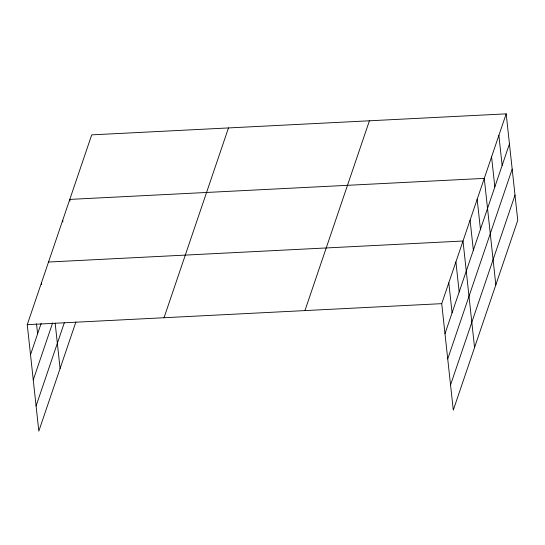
<?xml version="1.0" encoding="UTF-8"?>
<svg xmlns="http://www.w3.org/2000/svg" width="545" height="545" viewBox="0 0 545 545"><rect width="100%" height="100%" fill="white"/><g stroke="black" fill="none" stroke-linecap="round" stroke-linejoin="round"><path stroke-width="0.82" d="M75.905 321.938L38.818 431.143L27.25 324.67L91.71 134.867L506.182 113.857L517.75 220.33L453.29 410.133L441.723 303.654L506.182 113.857M30.513 354.72L41.148 323.403M33.252 379.94L52.62 322.926M36.079 405.923L64.439 322.415M164.025 317.735L228.484 127.932M304.948 310.589L369.408 120.792M444.986 333.71L509.446 143.907M447.724 358.93L512.184 169.127M450.552 384.913L515.011 195.11M48.519 262.036L462.998 241.019L474.559 347.499M27.25 324.67L441.723 303.654M498.879 135.364L502.143 165.421M491.57 156.878L494.84 186.928M495.834 284.865L484.267 178.385L69.794 199.402L69.978 201.071M477.175 199.266L480.438 229.316M470.083 220.146L473.353 250.196M455.906 261.9L459.169 291.95M448.814 282.78L452.078 312.83M62.702 220.282L62.886 221.951M55.161 323.178L60.086 368.509M41.434 282.916L41.611 284.585M36.515 323.825L37.605 333.847"/></g></svg>
